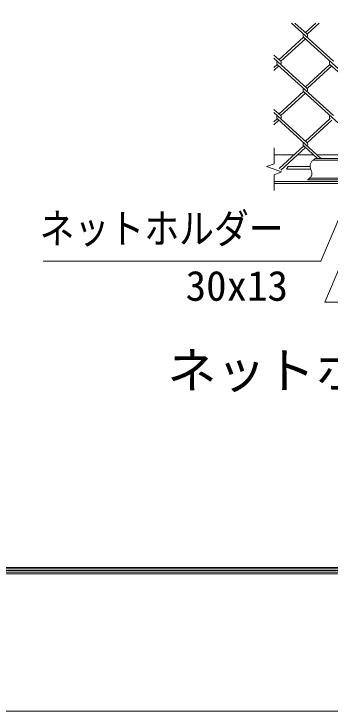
# Model space of a CAD drawing. Units: millimetres at full size; details may follow other scales. Extents: x -14700 to 14700, y -10395 to 10395.
# Drawn here: x -6913 to -5144, y -10395 to -6488 of the extents above; entities that cross this region are included whole.
import ezdxf
from ezdxf.enums import TextEntityAlignment as Align

# ---------------------------------------------------------------- set-up
doc = ezdxf.new("R2010")
doc.units = ezdxf.units.MM
doc.header["$LTSCALE"] = 40
doc.linetypes.add('DASHED', pattern=[7.5, 6, -1.5])
for name, color, linetype, lineweight in [('0-0_D-STR3', 3, 'Continuous', 13), ('0-1_D-STR1', 1, 'Continuous', 18), ('0-6_D-STR-DIM', 7, 'Continuous', 13), ('0-9_D-STR-TXT', 7, 'Continuous', 13), ('0-A_D-TTL-TXT', 7, 'Continuous', 13), ('0-B_D-STR2', 7, 'Continuous', 13), ('0-C_D-TTL', 7, 'Continuous', 18)]:
    doc.layers.add(name, color=color, linetype=linetype, lineweight=lineweight)
doc.styles.add('ＭＳ ゴシック', font='')
doc.styles.get('ＭＳ ゴシック').set_extended_font_data('MS Gothic')

msp = doc.modelspace()

# ---------------------------------------------------------------- linework, layer by layer
at = {"layer": '0-0_D-STR3'}
for p, q in [((-5226.49, -7298.15), (-4423.81, -7298.15)), ((-5255.84, -7342.15), (-5378.95, -7342.15)), ((-5252.09, -7358.15), (-5388.19, -7358.15)), ((-5270.74, -7418.15), (-4468.07, -7418.15))]:
    msp.add_line(p, q, dxfattribs=at)
at = {"layer": '0-0_D-STR3', "linetype": 'DASHED'}
for p, q in [((-5239.47, -7307.35), (-4436.8, -7307.35)), ((-5259.01, -7408.95), (-4456.34, -7408.95))]:
    msp.add_line(p, q, dxfattribs=at)
at = {"layer": '0-1_D-STR1'}
for p, q in [((-5347.06, -7278.15), (-5457.91, -7278.15)), ((-5236.57, -7278.15), (-5328.16, -7278.15)), ((-5052.15, -7278.15), (-5217.63, -7278.15)), ((-5457.91, -7426.15), (-3724.58, -7426.15)), ((-5457.91, -7438.15), (-3724.58, -7438.15))]:
    msp.add_line(p, q, dxfattribs=at)
at = {"layer": '0-6_D-STR-DIM'}
for p, q in [((-5457.91, -7327.37), (-5457.91, -7238.15)), ((-5457.91, -7327.37), (-5500.2, -7342.76)), ((-5500.2, -7342.76), (-5415.63, -7373.54)), ((-5378.95, -7342.15), (-5388.19, -7358.15)), ((-5415.63, -7373.54), (-5457.91, -7388.93)), ((-5457.91, -7478.15), (-5457.91, -7388.93))]:
    msp.add_line(p, q, dxfattribs=at)
msp.add_lwpolyline([(-5226.49, -7298.15), (-5230.01, -7300.49), (-5233.48, -7302.87), (-5236.86, -7305.31), (-5240.1, -7307.86), (-5243.15, -7310.55), (-5245.98, -7313.41), (-5248.52, -7316.47), (-5250.74, -7319.78), (-5252.59, -7323.36), (-5254.04, -7327.18), (-5255.09, -7331.17), (-5255.72, -7335.25), (-5255.94, -7339.34), (-5255.73, -7343.37), (-5255.13, -7347.31), (-5254.23, -7351.19), (-5253.1, -7355.04), (-5251.84, -7358.89), (-5250.51, -7362.77), (-5249.21, -7366.7), (-5248.02, -7370.7), (-5247.01, -7374.8), (-5246.28, -7378.94), (-5245.91, -7383.05), (-5245.97, -7387.06), (-5246.55, -7390.91), (-5247.71, -7394.53), (-5249.41, -7397.95), (-5251.59, -7401.18), (-5254.16, -7404.25), (-5257.07, -7407.19), (-5260.26, -7410.02), (-5263.64, -7412.77), (-5267.16, -7415.47), (-5270.74, -7418.15)], dxfattribs=at)
at = {"layer": '0-9_D-STR-TXT'}
for points in [[(-3752.86, -8103.43), (-5172.97, -8103.43), (-4858.51, -7360.4)], [(-6749.73, -7872.88), (-5195.48, -7872.88), (-4988.5, -7385.16)]]:
    msp.add_lwpolyline(points, dxfattribs=at)
at = {"layer": '0-B_D-STR2'}
for p, q in [((-5125.65, -6752.95), (-5359.49, -6538.67)), ((-5273.11, -6600.47), (-5340.54, -6538.67)), ((-5224.62, -6538.67), (-5282.58, -6591.79)), ((-5205.67, -6538.67), (-5273.11, -6600.47)), ((-5292.05, -6617.83), (-5430.03, -6744.27)), ((-5282.58, -6626.51), (-5420.56, -6752.95)), ((-4978.19, -6905.43), (-5292.05, -6617.83)), ((-5420.56, -6752.95), (-5457.93, -6718.7)), ((-5273.11, -6905.43), (-5457.93, -6736.06)), ((-5439.51, -6770.31), (-5457.93, -6787.19)), ((-5430.03, -6778.99), (-5457.93, -6804.55)), ((-5125.65, -7057.9), (-5439.51, -6770.31)), ((-5144.6, -6770.31), (-5282.58, -6896.74)), ((-5135.12, -6778.99), (-5273.11, -6905.43)), ((-4830.74, -7057.9), (-5144.6, -6770.31)), ((-5292.05, -6922.79), (-5430.03, -7049.22)), ((-5282.58, -6931.47), (-5420.56, -7057.9)), ((-4978.19, -7210.38), (-5292.05, -6922.79)), ((-5420.56, -7057.9), (-5457.93, -7023.66)), ((-5273.11, -7210.38), (-5457.93, -7041.02)), ((-5439.51, -7075.27), (-5457.93, -7092.15)), ((-5430.03, -7083.95), (-5457.93, -7109.51)), ((-5195.8, -7298.15), (-5439.27, -7075.05)), ((-5144.6, -7075.27), (-5282.58, -7201.7)), ((-5135.12, -7083.95), (-5273.11, -7210.38)), ((-5291.84, -7227.51), (-5429.82, -7353.94)), ((-5214.75, -7298.15), (-5291.81, -7227.53)), ((-5282.37, -7236.19), (-5420.35, -7362.62))]:
    msp.add_line(p, q, dxfattribs=at)
for centre, start, end in [((-5282.58, -6609.15), 137.5, 222.5), ((-5282.58, -6609.15), 317.5, 42.5), ((-5430.06, -6761.61), 137.5, 222.5), ((-5430.06, -6761.61), 317.5, 42.5), ((-5135.15, -6761.61), 137.5, 222.5), ((-5282.58, -6914.11), 137.5, 222.5), ((-5282.58, -6914.11), 317.5, 42.5), ((-5429.82, -7066.35), 137.5, 222.5), ((-5429.82, -7066.35), 317.5, 42.5), ((-5134.91, -7066.35), 137.5, 222.5), ((-5282.37, -7218.83), 137.5, 222.5), ((-5282.37, -7218.83), 317.5, 42.5)]:
    msp.add_arc(centre, 12.85, start, end, dxfattribs=at)
at = {"layer": '0-C_D-TTL', "color": 2}
msp.add_lwpolyline([(-14700, 10395), (14700, 10395), (14700, -10395), (-14700, -10395)], close=True, dxfattribs=at)
at = {"layer": '0-C_D-TTL'}
for points in [[(-13755, 9625), (13755, 9625), (13755, -9625), (-13755, -9625)], [(-13746.25, 9616.25), (13746.25, 9616.25), (13746.25, -9616.25), (-13746.25, -9616.25)], [(-13737.5, 9607.5), (13737.5, 9607.5), (13737.5, -9607.5), (-13737.5, -9607.5)], [(-13728.75, 9598.75), (13728.75, 9598.75), (13728.75, -9598.75), (-13728.75, -9598.75)], [(-13720, 9590), (13720, 9590), (13720, -9590), (-13720, -9590)]]:
    msp.add_lwpolyline(points, close=True, dxfattribs=at)

# ---------------------------------------------------------------- texts
at = {"layer": '0-9_D-STR-TXT', "style": 'ＭＳ ゴシック', "width": 0.85}
msp.add_text('ネットホルダー', height=168.3, dxfattribs=at).set_placement((-6769.27, -7825.28), align=Align.BOTTOM_LEFT)
at = {"layer": '0-9_D-STR-TXT', "style": 'ＭＳ ゴシック'}
msp.add_text('30x13', height=168.3, dxfattribs=at).set_placement((-5952.12, -8145.98), align=Align.BOTTOM_LEFT)
at = {"layer": '0-A_D-TTL-TXT', "style": 'ＭＳ ゴシック'}
msp.add_text('ネットホルダー取付詳細', height=202.1, dxfattribs=at).set_placement((-6055.14, -8647.15), align=Align.BOTTOM_LEFT)

doc.saveas('drawing.dxf')
